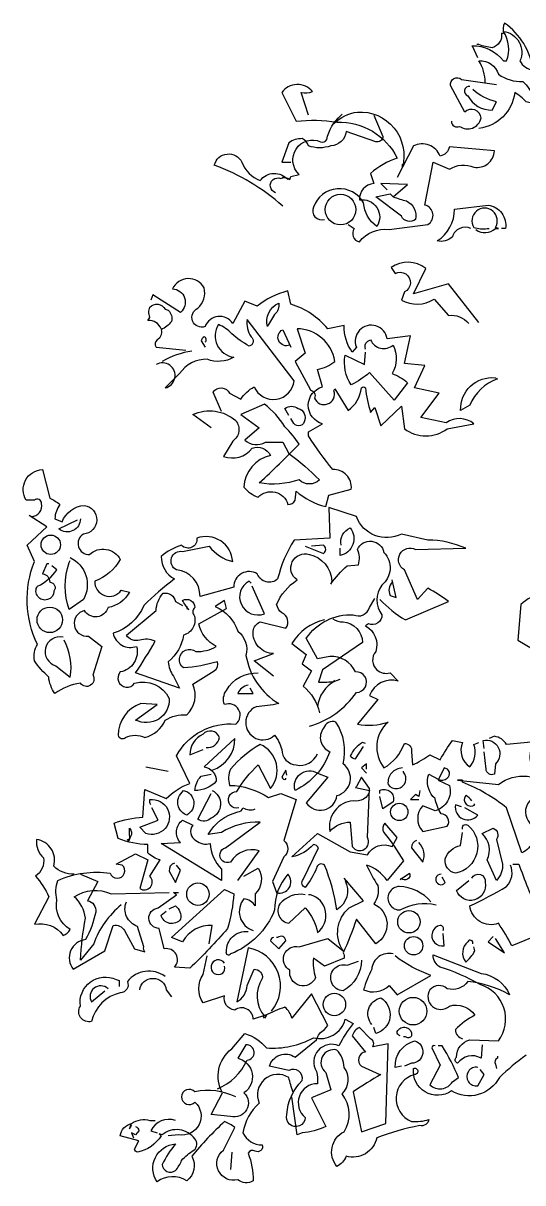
# Model space of a CAD drawing. Header units: metres. Extents: x 0 to 3.34, y 0 to 4.51.
# Drawn here: x 0.026 to 1.125, y 1.963 to 4.515 of the extents above; entities that cross this region are included whole.
import ezdxf

# ---------------------------------------------------------------- set-up
doc = ezdxf.new("R2010")
doc.units = ezdxf.units.M
doc.layers.add('Ceco.NET 19', color=7, linetype='Continuous')

msp = doc.modelspace()

# ---------------------------------------------------------------- linework, layer by layer
at = {"layer": 'Ceco.NET 19'}
for points in [[(1.026, 4.4381), (1.0147, 4.4629), (1.0125, 4.4651, -0.240921), (1.0822, 4.4314), (1.0889, 4.4314, 0.236053), (1.0822, 4.4966, -0.5), (1.1182, 4.4314, 0.236053), (1.1474, 4.4112, 0.211075), (1.0844, 4.5146, 0.162277), (1.0822, 4.4921), (1.0777, 4.4921, -0.383194), (1.0575, 4.4606, -0.056625), (1.0282, 4.4674), (1.0237, 4.4674)], [(1.0417, 4.3842, 0.143021), (1.0282, 4.4314, -0.358047), (1.071, 4.4022, 0.172546), (1.1249, 4.3864, -0.123093), (1.1474, 4.3527), (1.2126, 4.3819, -0.40274), (1.1317, 4.3415, 0.082748), (1.1069, 4.3617, -0.343094), (1.0282, 4.283)], [(0.9675, 4.2987, 0.566177), (0.9855, 4.2875, 0.534058), (1.0327, 4.3055, 0.630219), (0.9968, 4.319), (0.9653, 4.3774, -0.679398), (0.99, 4.3909), (1.0665, 4.3797)], [(0.6528, 4.3122), (0.637, 4.3617, 0.123093), (0.6618, 4.3639, 0.499542), (0.5943, 4.3617), (0.6258, 4.2987, -0.074951), (0.7157, 4.2965, -0.294968), (0.8484, 4.2178, 0.096375), (0.7899, 4.1841), (0.7967, 4.1616, 0.398468), (0.7652, 4.1256, -0.659393), (0.8034, 4.0672, -0.217575), (0.7742, 4.1189, 0.649521), (0.664, 4.1099, 0.661377), (0.6887, 4.0829)], [(1.008, 4.3752, 0.926025), (1.0035, 4.355, 0.286789), (1.0575, 4.3235), (1.0665, 4.3415, -0.120178), (1.0147, 4.3684)], [(0.5808, 4.1414, -1.044418), (0.5921, 4.1728, -0.323349), (0.6123, 4.1706), (0.6146, 4.1773), (0.6325, 4.1818, -0.840088), (0.6798, 4.2538, 0.4142), (0.6932, 4.2583, -0.154678), (0.7247, 4.3122), (0.727, 4.3145)], [(0.7157, 4.3032), (0.7157, 4.2965), (0.7157, 4.3032), (0.709, 4.2942, -0.162277), (0.7607, 4.319, -0.516235), (0.8596, 4.1976), (0.8596, 4.2043)], [(0.7967, 4.3122), (0.8169, 4.265, -0.489075), (0.8012, 4.2538), (0.736, 4.2763, -0.380188), (0.7022, 4.2448, -0.181808), (0.6528, 4.2448, 0.224854), (0.6393, 4.2605, 0.162277), (0.6101, 4.2515), (0.5943, 4.2088), (0.6146, 4.2088)], [(0.7405, 4.0717), (0.7539, 4.0627, 0.54657), (0.7652, 4.0334, -0.272095), (0.8304, 4.0604), (0.9158, 4.0717, 0.677032), (0.9091, 4.1144), (0.9271, 4.2088), (0.963, 4.1931, -0.248367), (1.017, 4.1976, 0.452606), (1.062, 4.2335), (0.963, 4.2425, -0.333328), (0.9428, 4.2223, 0.430618), (0.8843, 4.2448), (0.8484, 4.1751)], [(0.5966, 4.1121, 0.094757), (0.4459, 4.2021, -0.699951), (0.5066, 4.2088, 0.222214), (0.5471, 4.1683, -0.480621), (0.6078, 4.1706), (0.6101, 4.1728)], [(0.8394, 4.1324, 0.021729), (0.8686, 4.1234, -0.356949), (0.8888, 4.0829, -0.482147), (0.8574, 4.0897), (0.8012, 4.1324), (0.8326, 4.1391), (0.8394, 4.1324)], [(1.0103, 4.0627, 0.453766), (0.9698, 4.0447, -0.265564), (0.9361, 4.0357, 0.264557), (0.9743, 4.1054), (1.0485, 4.1144, -0.415939), (1.0867, 4.0627), (1.0777, 4.0627)], [(1.0215, 4.0604, 0.366302), (1.0642, 4.0627), (1.071, 4.0627), (1.0642, 4.0649, 1.810471), (1.017, 4.0649, 0.099014), (1.0462, 4.0627), (1.0507, 4.0627)], [(1.0282, 3.8558), (0.9608, 3.9413), (0.8843, 3.9188), (0.9113, 3.975, 0.323273), (0.8349, 3.9772), (0.8439, 3.9637, -1.034378), (0.8641, 3.9233), (0.8574, 3.9053, 0.280991), (0.9293, 3.9075), (0.9608, 3.8716, -0.26123), (1.0058, 3.8536)], [(0.4392, 3.6243), (0.3987, 3.6535, -0.294098), (0.4931, 3.64, -0.441696), (0.4864, 3.595), (0.4662, 3.5613, 0.332855), (0.5291, 3.5793, -0.375732), (0.5696, 3.5636, 0.339447), (0.5111, 3.4939, 0.128281), (0.5426, 3.4714, -0.578079), (0.6078, 3.4556, 0.276978), (0.6235, 3.4646), (0.6258, 3.4849, 0.124008), (0.691, 3.4511), (0.6977, 3.4759), (0.7472, 3.4894, 0.463104), (0.7067, 3.5321, -0.025284), (0.6528, 3.6063), (0.6528, 3.6153), (0.6843, 3.6332, -0.779266), (0.6843, 3.7142), (0.673, 3.7524, 0.118973), (0.7112, 3.7704, 0.363647), (0.628, 3.8423), (0.646, 3.7884), (0.6235, 3.7704), (0.6573, 3.7074, -0.5), (0.6663, 3.6895, 0.970154), (0.709, 3.7052), (0.7112, 3.7097), (0.7405, 3.6625, 0.208466), (0.7697, 3.7119, -0.5), (0.7787, 3.7119, 0.056854), (0.7899, 3.658), (0.7989, 3.6692), (0.8124, 3.6288), (0.8574, 3.6715), (0.8641, 3.622, 0.333328), (0.9585, 3.622), (1.017, 3.6332, 0.334427), (0.9563, 3.6355), (0.9001, 3.6467), (0.9406, 3.7007), (0.8866, 3.7119), (0.9091, 3.7614), (0.8641, 3.7659), (0.8776, 3.8266), (0.8259, 3.8199, 1.125015), (0.7584, 3.8019), (0.7495, 3.7906, -0.162277), (0.7315, 3.8491), (0.6955, 3.8423, 0.14122), (0.6146, 3.8963), (0.6078, 3.9255, 0.106674), (0.5404, 3.8918), (0.5134, 3.903), (0.4864, 3.8536, 0.62291), (0.4257, 3.8468, -0.972748), (0.41, 3.8873, 0.276978), (0.4234, 3.9323, 0.613373), (0.3538, 3.93, -0.688248), (0.3717, 3.8783), (0.311, 3.9165), (0.3065, 3.9053)], [(0.329, 3.8423, 0.326447), (0.2998, 3.8603), (0.3043, 3.8671, -0.099014), (0.302, 3.8806), (0.3043, 3.8896, -0.522827), (0.338, 3.8851), (0.3448, 3.8828, -0.276978), (0.3515, 3.8581, -0.123093), (0.329, 3.8401, -0.350769), (0.32, 3.8176, 0.4142), (0.3178, 3.8019), (0.383, 3.7951)], [(0.5651, 3.8513), (0.5628, 3.8468, -0.369919), (0.5876, 3.8985, -0.265564), (0.5786, 3.8738), (0.5651, 3.8513)], [(0.4617, 3.6602), (0.4437, 3.7029, -0.563461), (0.4797, 3.7007), (0.5044, 3.6872, -0.132751), (0.5336, 3.7142, 0.770752), (0.6213, 3.7277), (0.5179, 3.8626, 0.176163), (0.5269, 3.8244, -0.659393), (0.5224, 3.8041, -0.051254), (0.4842, 3.8311, 0.123093), (0.4549, 3.8513, 0.535172), (0.4886, 3.7794, -0.225418), (0.4302, 3.7749, 0.260452), (0.3695, 3.7434), (0.338, 3.7119, 1.152542), (0.3178, 3.7636)], [(0.6123, 3.8064, -1), (0.5966, 3.8401), (0.6146, 3.8019)], [(0.4257, 3.8131, 0.618027), (0.4234, 3.8244, 0.162277), (0.4167, 3.8154), (0.4257, 3.8019)], [(0.7787, 3.7974, -0.480621), (0.7899, 3.8176, 0.516449), (0.8394, 3.8064, -0.249695), (0.8371, 3.7434, -0.105927), (0.8709, 3.7232), (0.8416, 3.685), (0.7877, 3.7457, -0.054871), (0.7472, 3.7187, -0.192581), (0.7337, 3.7839), (0.7764, 3.7636), (0.7787, 3.7906)], [(0.3965, 3.7929, 0.093063), (0.3313, 3.7704)], [(1.0665, 3.7322), (1.0687, 3.7322, 0.20787), (1.008, 3.6737), (0.9878, 3.6625, -0.455139), (1.0642, 3.7344), (1.0665, 3.7322)], [(0.6101, 3.568, -0.033035), (0.6775, 3.5096, -0.399994), (0.6325, 3.5096, -0.122452), (0.5449, 3.5028, 0.012192), (0.6325, 3.5883, 0.056335), (0.6011, 3.6265, 0.100357), (0.5561, 3.676), (0.5044, 3.6535), (0.5449, 3.6243), (0.5134, 3.5973, 0.349121), (0.5583, 3.5928), (0.5966, 3.5928), (0.6101, 3.568)], [(0.6101, 3.6512), (0.6011, 3.667, -0.309357), (0.6303, 3.667, -0.468369), (0.6438, 3.6377, -0.763794), (0.619, 3.6377), (0.6146, 3.6445)], [(0.0435, 3.4287, 0.475967), (0.066, 3.4579, 0.663971), (0.0502, 3.4646), (0.0322, 3.4646, -0.578598), (0.0682, 3.5321), (0.084, 3.4691, -0.062256), (0.1064, 3.4556, 0.15036), (0.0952, 3.4242), (0.1109, 3.4174, -0.28447), (0.1604, 3.4534, -0.892212), (0.1581, 3.3904, 0.789642), (0.1716, 3.3455, -0.497391), (0.2391, 3.3342, -0.176483), (0.1829, 3.287, 0.748825), (0.2413, 3.2668), (0.2593, 3.2623, -0.225281), (0.2121, 3.2286, -0.647598), (0.1604, 3.2218, 0.955292), (0.1694, 3.1656), (0.1986, 3.1431), (0.1784, 3.0802, -1), (0.1514, 3.0622, 0.125122), (0.0952, 3.0397, -0.137939), (0.0817, 3.0757, -0.062256), (0.0502, 3.1116, -0.18132), (0.057, 3.1476, -0.210037), (0.0502, 3.3297), (0.0345, 3.3657), (0.0772, 3.4062), (0.039, 3.4309)], [(0.8102, 3.2465, 0.068298), (0.8664, 3.2016), (0.9608, 3.242, 0.035156), (0.9158, 3.2713), (0.8933, 3.2465), (0.8641, 3.3117, -0.984375), (0.8888, 3.3567), (0.999, 3.359, 0.108856), (0.9158, 3.3769), (0.8574, 3.3904, -0.448303), (0.7584, 3.4287), (0.6977, 3.4489), (0.7, 3.3814), (0.6213, 3.3769, 0.080551), (0.5853, 3.2915, -0.524551), (0.5404, 3.3027, 0.59317), (0.4886, 3.2735), (0.4145, 3.2533, 0.390503), (0.3627, 3.3117, -0.868866), (0.3762, 3.3522), (0.4347, 3.3635, 0.173203), (0.4864, 3.3297, 0.499069), (0.4077, 3.3814, -0.72995), (0.374, 3.3657, 0.115616), (0.329, 3.341, 0.276978), (0.3582, 3.2915, 0.033035), (0.2908, 3.2331, -0.228363), (0.2233, 3.1723, 0.456192), (0.2751, 3.1431, -0.433426), (0.2391, 3.0869, 1.078903), (0.2706, 3.0622, -0.36409), (0.347, 3.0285, -0.580322), (0.2728, 2.9812), (0.32, 3.015), (0.2841, 3.0172, 0.321106), (0.2346, 2.9475, 0.566177), (0.2503, 2.943, -0.211075), (0.293, 2.943, 0.243835), (0.338, 2.9812, -0.145935), (0.3852, 2.9925, 0.321701), (0.3987, 3.0599, -0.013153), (0.4459, 3.0892, 0.333328), (0.4527, 3.1094, -0.053406), (0.3785, 3.0959, -1.029831), (0.4055, 3.1319, 0.141342), (0.4504, 3.1431, -0.23027), (0.4122, 3.1926), (0.4729, 3.2263), (0.4684, 3.2443), (0.4482, 3.2308, -0.215332), (0.4976, 3.1768, -0.302765), (0.5156, 3.1229, 0.214661), (0.5876, 3.0172, -0.032745), (0.5381, 3.0105, 1.185196), (0.5786, 2.9475, -0.115112), (0.5943, 2.916, 0.379791), (0.6258, 2.8823, 0.362045), (0.673, 2.907)], [(0.1514, 3.4242, -0.637756), (0.1042, 3.4017), (0.1447, 3.4219)], [(0.7247, 3.3657, -0.350769), (0.745, 3.4039, -0.561172), (0.7225, 3.3432), (0.7225, 3.359)], [(0.5763, 3.0779), (0.5336, 3.1116), (0.5763, 3.1274, -0.43013), (0.5314, 3.1768, -0.263626), (0.5471, 3.1971), (0.6033, 3.1836, 0.489075), (0.5943, 3.2173, -0.178345), (0.5831, 3.2353, -0.14975), (0.628, 3.2893, -0.856918), (0.655, 3.3455, -0.338852), (0.7045, 3.287), (0.7022, 3.2803, -0.055374), (0.7382, 3.3207), (0.7629, 3.323, 0.195877), (0.7607, 3.3567, -0.724503), (0.8191, 3.35, -0.43483), (0.8147, 3.278, 0.345184), (0.8147, 3.2128, -0.544022), (0.7854, 3.1926), (0.7787, 3.1881, -0.362045), (0.8012, 3.1319, 0.396576), (0.8034, 3.0914, 0.236053), (0.8326, 3.0847), (0.8506, 3.0667, 0.401123), (0.7877, 3.0352), (0.8057, 3.0262), (0.7607, 2.9722, 0.137604), (0.8281, 2.9767, 0.396027), (0.8191, 2.8756, 0.180374), (0.8641, 2.9295, -0.463791), (0.8799, 2.9115), (0.8821, 2.8823, 0.051575), (0.9203, 2.9048), (0.9428, 2.8936, -0.023788), (0.9698, 2.9363), (0.9923, 2.9318, 0.368179), (1.008, 2.8778, 0.264557), (1.017, 2.9273), (1.0282, 2.9318)], [(1.4891, 3.3724), (1.4869, 3.3769, 0.262833), (1.3655, 3.332), (1.3475, 3.296, 0.194489), (1.2553, 3.2308), (1.289, 3.2083), (1.1834, 3.1296, -0.535172), (1.1811, 3.1454), (1.2306, 3.1903), (1.2193, 3.2016, -0.445358), (1.1429, 3.1701, -0.112671), (1.2171, 3.2173, 0.498764), (1.2193, 3.2578, 0.269211), (1.1204, 3.2353), (1.1137, 3.1566), (1.2351, 3.0847, 0.212448), (1.2598, 3.024), (1.3093, 3.0037, -0.669449), (1.3632, 2.961, 0.362045), (1.3205, 2.9812, -1.319412), (1.2823, 2.9498, 0.480621), (1.2463, 2.9363, -0.538818), (1.2531, 2.8576), (1.2463, 2.8576)], [(0.646, 3.3635), (0.6865, 3.3477, 0.5), (0.6865, 3.3657), (0.6595, 3.3635)], [(0.0817, 3.3252), (0.0772, 3.3252), (0.0682, 3.3027, -0.38205), (0.084, 3.2848, -0.618027), (0.0929, 3.2645, -1.341293), (0.057, 3.2758, 0.132751), (0.0997, 3.3117), (0.0885, 3.3207)], [(0.1289, 3.3387, -0.432632), (0.1581, 3.2465), (0.1267, 3.2241, -0.173904), (0.1267, 3.3275), (0.1289, 3.332)], [(0.5269, 3.2825), (0.5224, 3.287, 0.940445), (0.5561, 3.2151), (0.5291, 3.2758)], [(0.8371, 3.2848, 0.292984), (0.8326, 3.2555), (0.8461, 3.251), (0.8371, 3.2893)], [(0.3852, 3.2308), (0.3852, 3.2263), (0.3897, 3.2241, -0.051575), (0.3762, 3.2443, -0.580322), (0.4032, 3.2286, 0.442368), (0.401, 3.2128, -0.445358), (0.3785, 3.1679, -0.177689), (0.3448, 3.1094, 0.15036), (0.356, 3.0779), (0.3695, 3.0509), (0.2728, 3.0847, 0.019806), (0.3155, 3.1544, 0.195877), (0.2818, 3.1566, -0.32045), (0.2526, 3.1679), (0.3178, 3.2218, -0.171616), (0.3335, 3.26, -0.427887), (0.3605, 3.242), (0.3762, 3.2331)], [(0.655, 2.9678, 0.179703), (0.7584, 3.0419, 1.048752), (0.7562, 3.0869, 0.319077), (0.7, 3.1206), (0.673, 3.1161), (0.6483, 3.1611, -0.261322), (0.7517, 3.2128, 0.45993), (0.7877, 3.2286), (0.7989, 3.2488)], [(0.6887, 3.2016, 0.203552), (0.6168, 3.1499), (0.6483, 3.1251), (0.6393, 3.1049), (0.6595, 3.0892), (0.6415, 3.0554, -0.169113), (0.6775, 2.997)], [(0.7067, 3.2038, 0.15036), (0.7292, 3.1971, -0.384125), (0.7719, 3.1521), (0.6843, 3.0914), (0.6753, 3.0644, 0.045349), (0.7112, 3.0667), (0.7225, 3.0712)], [(0.1132, 3.1634, 0.975662), (0.0974, 3.1004), (0.1289, 3.0757, 0.17128), (0.1154, 3.1566)], [(0.1379, 2.6417, -0.206955), (0.0929, 2.6597, 0.457672), (0.0547, 2.7182, 0.243301), (0.0705, 2.6777, -0.282349), (0.0525, 2.6373, -0.081024), (0.0817, 2.5923), (0.0502, 2.5316, -0.303375), (0.1132, 2.5069, 0.224854), (0.1289, 2.5203, -0.311218), (0.0997, 2.5855, -0.155243), (0.1019, 2.6283, -0.142853), (0.2166, 2.644, 1.280762), (0.2436, 2.662), (0.2301, 2.6642), (0.2728, 2.6867), (0.2998, 2.6732), (0.2818, 2.6103, 0.904984), (0.3043, 2.6373), (0.3268, 2.6732, -0.135742), (0.2998, 2.689), (0.2998, 2.7069, -0.08728), (0.2346, 2.7204), (0.2256, 2.7542, -0.068298), (0.2886, 2.7677), (0.293, 2.8284), (0.3403, 2.8081, -0.111496), (0.392, 2.8418), (0.3627, 2.9026, -0.299683), (0.4931, 2.9722, 0.876053), (0.4684, 3.015, -0.268112), (0.4729, 3.0464, -0.290573), (0.5426, 3.0847)], [(0.709, 3.0689), (0.7112, 3.0667, 0.247803), (0.673, 3.0105)], [(0.5201, 3.0577, 0.25296), (0.4976, 3.0397), (0.5314, 3.0397), (0.5246, 3.0509)], [(0.673, 2.8643), (0.6955, 2.8553), (0.6483, 2.7991, 0.693726), (0.7157, 2.8149, 0.640244), (0.7292, 2.8846, 0.209961), (0.7135, 2.9767, 0.4142), (0.6865, 2.9633, 0.502121), (0.7, 2.9115, -0.199463), (0.6235, 2.8261, -0.690872), (0.673, 2.8643)], [(0.4279, 2.9205, 0.403595), (0.4572, 2.943, 0.566177), (0.4212, 2.9498, 0.2939), (0.392, 2.9048), (0.4212, 2.916)], [(0.4414, 2.8711, 0.335266), (0.4909, 2.9408), (0.4234, 2.8778, -0.380188), (0.4504, 2.8463, -0.218826), (0.4032, 2.8261, -0.173203), (0.4167, 2.8576), (0.4392, 2.8621)], [(1.2688, 2.8463, -0.923187), (1.3025, 2.8239, -0.205933), (1.2306, 2.8508, 0.618027), (1.2351, 2.8598, 0.123093), (1.1991, 2.8553, 0.111496), (1.2081, 2.8126, -0.361099), (1.1654, 2.7519, -0.656662), (1.1811, 2.8126, 0.887543), (1.1452, 2.7497, -0.427811), (1.1227, 2.689), (1.0889, 2.7879, 0.077148), (0.9923, 2.8441), (0.9923, 2.8486), (0.981, 2.8486), (1.071, 2.8396, -0.386002), (1.1924, 2.8284, 0.310577), (1.2126, 2.8463, 0.21463), (1.1654, 2.8643, -0.608597), (1.1586, 2.934), (1.0889, 2.9273, 0.236053), (1.062, 2.9453), (1.0507, 2.9408)], [(1.0395, 2.9183), (1.0372, 2.9363, -0.775711), (1.0642, 2.8846), (1.062, 2.8621, -0.566177), (1.044, 2.8733), (1.0395, 2.9115)], [(0.4999, 2.7879, -1.144211), (0.4954, 2.8239, -0.070038), (0.5426, 2.8823), (0.5696, 2.8306, 0.501633), (0.5471, 2.9273, 0.085571), (0.4819, 2.8733, 0.186783), (0.4797, 2.8374, -0.14386), (0.5651, 2.8104), (0.5921, 2.8194), (0.6258, 2.8059), (0.5988, 2.7159, -0.506302), (0.5988, 2.68), (0.5741, 2.626), (0.5831, 2.6013, 0.762985), (0.6078, 2.6417, 0.185364), (0.5786, 2.5631, -0.20929), (0.4819, 2.4664, -1), (0.4729, 2.4709, -0.463791), (0.5201, 2.5158)], [(0.7787, 2.9295), (0.7719, 2.9318, 0.132751), (0.745, 2.9026, 0.236053), (0.7562, 2.8958), (0.7742, 2.9228)], [(0.6056, 2.8598), (0.6033, 2.8711), (0.5943, 2.8553, 0.4142), (0.6033, 2.8508), (0.6033, 2.8531)], [(0.8596, 2.8756, 0.437042), (0.8281, 2.8396, 1.073196), (0.8619, 2.8666), (0.8619, 2.8688)], [(0.9383, 2.8508, 0.323349), (0.9585, 2.8531, 0.697281), (0.9518, 2.8756), (0.9383, 2.8486), (0.963, 2.8374, -0.421158), (0.9316, 2.7811), (0.9046, 2.7924, 0.400543), (0.9046, 2.7362), (0.9585, 2.7474, 0.60791), (0.9451, 2.7744, -0.092926), (0.9316, 2.8081, -0.257919), (0.9158, 2.8553), (0.9181, 2.8621), (0.9383, 2.8508)], [(0.7584, 2.8351), (0.7562, 2.8329), (0.7877, 2.8261, -0.422256), (0.7517, 2.8036, 0.445663), (0.7, 2.7362, -0.209656), (0.745, 2.7564), (0.7495, 2.7025, 0.945984), (0.7832, 2.7227), (0.7877, 2.8306), (0.7697, 2.8553), (0.7584, 2.8351)], [(0.3785, 2.8261, -0.701004), (0.3852, 2.7721, -0.468369), (0.3695, 2.8149), (0.3785, 2.8261)], [(0.4414, 2.8261, -0.632828), (0.4392, 2.7654, -0.388977), (0.41, 2.7632), (0.4392, 2.8194)], [(0.8102, 2.8194), (0.8102, 2.8261, -0.669312), (0.8394, 2.8014), (0.8169, 2.7856), (0.8102, 2.8126)], [(1.0125, 2.8036, 0.099014), (0.999, 2.8149, 0.895035), (1.0192, 2.7946), (1.017, 2.7969)], [(0.3065, 2.7946, -0.236053), (0.3043, 2.8059, -1.2724), (0.2953, 2.7317), (0.2818, 2.7452), (0.3223, 2.7609), (0.3088, 2.7879)], [(0.4976, 2.6283), (0.5449, 2.6935, 0.345856), (0.4819, 2.6687, -1.086792), (0.4707, 2.7002), (0.5471, 2.7564, 0.147873), (0.4617, 2.7339), (0.4324, 2.7294, -0.205246), (0.4976, 2.7789, 0.343094), (0.5089, 2.7879, 0.248367), (0.5359, 2.7856)], [(0.99, 2.7901), (0.9765, 2.7946, 0.784103), (1.026, 2.7721), (0.9968, 2.7879)], [(0.329, 2.7092), (0.3717, 2.7114, -0.451447), (0.3762, 2.7609), (0.3987, 2.7497, 0.461777), (0.4055, 2.7159, 0.236053), (0.4369, 2.7092, 0.176865), (0.4617, 2.653), (0.4617, 2.6283), (0.329, 2.7092)], [(0.2616, 2.7249), (0.2571, 2.7137), (0.2548, 2.7182, 0.618027), (0.2593, 2.7272), (0.2593, 2.7429, -0.369919), (0.2616, 2.7249)], [(0.7337, 2.6283, -0.38205), (0.7157, 2.5631, 0.053894), (0.6887, 2.662, 0.566177), (0.6708, 2.6552, -0.062256), (0.646, 2.6125, -0.535172), (0.6415, 2.6305), (0.6753, 2.7002, 0.236053), (0.664, 2.7069, -0.164429), (0.6168, 2.68), (0.673, 2.7317), (0.745, 2.6912), (0.7832, 2.6845, -0.400864), (0.8371, 2.7025), (0.8484, 2.7227), (0.8214, 2.7542, 0.343094), (0.8191, 2.7339, -0.040558), (0.8619, 2.671), (0.8259, 2.6283, 0.162277), (0.7809, 2.662, 0.038391), (0.8057, 2.617, -0.212204), (0.7967, 2.5765, -0.615097), (0.8012, 2.4889), (0.7584, 2.5428, -0.03656), (0.7292, 2.4686, -0.236053), (0.7315, 2.4574), (0.6887, 2.4394), (0.664, 2.4574, 0.109772), (0.6685, 2.4147, -0.906464), (0.6123, 2.4304, -0.872879), (0.6325, 2.4821), (0.6955, 2.5001), (0.7292, 2.4731, -0.380005), (0.7427, 2.5676), (0.7742, 2.5833), (0.7315, 2.6328)], [(0.9923, 2.7407, -0.780762), (1.0035, 2.7497, -0.63501), (0.9765, 2.644, -0.403961), (0.954, 2.6755, -0.290024), (0.9878, 2.7047), (0.9923, 2.7339)], [(1.0665, 2.6283), (1.0462, 2.6732, 0.335037), (1.035, 2.7317), (1.0597, 2.7429, -0.5), (1.0665, 2.7182), (1.08, 2.6642, -0.220596), (1.0665, 2.6283)], [(0.8911, 2.7159, 0.355026), (0.8799, 2.7002), (0.9046, 2.6687, 0.313034), (0.8956, 2.7114)], [(0.3582, 2.6665, 0.38205), (0.347, 2.6485), (0.3605, 2.6238), (0.3717, 2.6507), (0.3627, 2.662)], [(0.5111, 2.6373), (0.5426, 2.6552, -0.359619), (0.5359, 2.599), (0.5359, 2.5721, 0.236053), (0.5111, 2.5878, 0.533035), (0.5314, 2.5181)], [(1.1024, 2.6642), (1.1159, 2.6642, 0.014771), (1.1564, 2.5608, -0.94693), (1.1452, 2.5024), (1.1002, 2.4844, 0.033691), (1.071, 2.5338, -0.489075), (1.008, 2.5721, 0.024368), (1.0889, 2.6148, 0.28447), (1.0979, 2.662)], [(0.1514, 2.6417), (0.1896, 2.626), (0.1671, 2.5833, -0.4142), (0.1851, 2.5586, -0.077194), (0.1626, 2.4979, 0.59314), (0.1357, 2.4327), (0.2054, 2.4731), (0.2233, 2.5293, -0.333328), (0.2481, 2.5181), (0.2706, 2.4776), (0.293, 2.4709, -0.236053), (0.2908, 2.4821), (0.2773, 2.5271, -0.442368), (0.2526, 2.581)], [(0.8574, 2.6328), (0.8551, 2.6305), (0.8754, 2.644, -0.854492), (0.8574, 2.6328)], [(0.9451, 2.6417, 1.704361), (0.954, 2.6238), (0.9473, 2.635)], [(1.0125, 2.6328, -0.909286), (1.0417, 2.6238, -0.934128), (0.9788, 2.6058), (1.0058, 2.6283)], [(0.2413, 2.5743, 0.137131), (0.1806, 2.4889), (0.1514, 2.4529, -0.032974), (0.1626, 2.5451, 0.170273), (0.1379, 2.5923, -0.248367), (0.2189, 2.599), (0.347, 2.6013)], [(0.4347, 2.4889), (0.4414, 2.5293, 0.282669), (0.3762, 2.4934), (0.3515, 2.5024), (0.4684, 2.608), (0.4886, 2.599, -0.057053), (0.4752, 2.5226, -0.026291), (0.392, 2.4349), (0.3582, 2.4372, 0.738571), (0.3358, 2.4776), (0.3245, 2.5226, -0.953979), (0.3223, 2.5676), (0.3627, 2.5968), (0.356, 2.6013), (0.3672, 2.6013)], [(0.9226, 2.581, 0.204559), (0.8529, 2.6148, 1.007538), (0.8551, 2.5631, -0.199997), (0.9338, 2.5743)], [(0.646, 2.5968, 0.261322), (0.5898, 2.5765, 0.537704), (0.6101, 2.5338), (0.646, 2.5676, -0.134644), (0.673, 2.5136, 0.615494), (0.6573, 2.5968), (0.6528, 2.5968)], [(0.347, 2.5653), (0.3605, 2.5721, -0.282349), (0.3717, 2.5428, -0.636856), (0.329, 2.5518), (0.3403, 2.5608)], [(0.9495, 2.5181, 0.535172), (0.9428, 2.5293, 1), (0.9518, 2.4844), (0.9495, 2.5113)], [(0.5763, 2.5024, 0.333328), (0.5696, 2.4956), (0.5876, 2.4776), (0.6033, 2.4956, 0.630219), (0.5853, 2.5024), (0.5831, 2.5024)], [(0.5718, 2.3405, 0.578384), (0.5201, 2.4799), (0.4954, 2.3607, 0.269913), (0.5179, 2.3967), (0.5336, 2.4327, -0.455139), (0.5516, 2.4124, 0.328934), (0.5561, 2.3292)], [(1.0147, 2.4889, 0.926025), (1.0035, 2.4934, 0.396576), (0.999, 2.4484, 0.099014), (1.0192, 2.4731), (1.017, 2.4821)], [(0.4527, 2.1696, 0.193268), (0.5179, 2.2326, 1), (0.5156, 2.2663), (0.4976, 2.2371, -0.647644), (0.5111, 2.1606, -0.795288), (0.4819, 2.1089), (0.4392, 2.1134), (0.4639, 2.1606, -0.37175), (0.4842, 2.2573), (0.5134, 2.291, -0.154297), (0.5606, 2.2595, 0.143036), (0.664, 2.282, 0.416412), (0.7337, 2.3225), (0.7517, 2.3135, 0.064804), (0.7202, 2.264, 0.7435), (0.6708, 2.2078, -0.07106), (0.673, 2.1808, 0.711472), (0.646, 2.1067, -1.156403), (0.6056, 2.1134, -0.187744), (0.6393, 2.1876, 0.647598), (0.6101, 2.2101), (0.5673, 2.2191, -0.524124), (0.6235, 2.2393), (0.6708, 2.2775, -0.219635), (0.6887, 2.3), (0.6955, 2.309), (0.6595, 2.3787), (0.6168, 2.3247, 0.158417), (0.6011, 2.3495, 0.01886), (0.5583, 2.3315), (0.5314, 2.3225, 0.622437), (0.4909, 2.3427, -0.457672), (0.4684, 2.3742), (0.4212, 2.3585, -0.285706), (0.4212, 2.4214), (0.4302, 2.4619)], [(0.4684, 2.4461, 2.427765), (0.4639, 2.4237, 0.302765), (0.4684, 2.4394)], [(0.7697, 2.4529, -0.276978), (0.7292, 2.3854, -1.112411), (0.7382, 2.4417), (0.7629, 2.4506)], [(0.8394, 2.4664, 0.462555), (0.7922, 2.4327, 0.034729), (0.7742, 2.3877, 0.307983), (0.8304, 2.3967), (0.8484, 2.3764), (0.9226, 2.4192, -0.078186), (0.8439, 2.4619)], [(1.035, 2.2663), (1.0327, 2.2371, 0.383194), (0.981, 2.2258, -0.566177), (0.9788, 2.2393, -0.347336), (1.008, 2.2775), (1.071, 2.2753, 0.522125), (1.0305, 2.3989, 0.062256), (0.9428, 2.4372, -0.259125), (0.9271, 2.4641), (1.0327, 2.4237, -0.262924), (1.0957, 2.3764, 0.097885), (1.0035, 2.4057, -0.315216), (0.9585, 2.3899, 0.4142), (0.9203, 2.3877, 0.882782), (0.963, 2.3517, -0.333328), (1.0192, 2.3315, 0.076187), (0.9765, 2.3, 0.369919), (0.9923, 2.2798)], [(0.338, 2.4169, 0.401978), (0.2548, 2.4057, -0.535172), (0.2391, 2.3809, 0.285706), (0.1761, 2.318, -0.700424), (0.1514, 2.3517, -0.60141), (0.2301, 2.4102), (0.2368, 2.4079), (0.2368, 2.3944)], [(0.2818, 2.3877, -0.849075), (0.3403, 2.3877), (0.3515, 2.372)], [(0.2121, 2.3899, 0.873947), (0.1761, 2.3607), (0.2054, 2.3854)], [(0.7922, 2.3112, -0.563461), (0.8124, 2.3697, -0.649872), (0.8012, 2.291), (0.7967, 2.3045)], [(0.8102, 2.2011), (0.8124, 2.2011, 0.023788), (0.7517, 2.1629), (0.7697, 2.0752), (0.8236, 2.0932), (0.8281, 2.2685), (0.7944, 2.2618, 0.45993), (0.7899, 2.2798), (0.7652, 2.3045, 0.219635), (0.7495, 2.2865), (0.7787, 2.2505, 0.677032), (0.7697, 2.2191), (0.8102, 2.2011)], [(0.8551, 2.2865, -0.4142), (0.8484, 2.2955, -0.868622), (0.8799, 2.2865, -0.489075), (0.8664, 2.2843), (0.8619, 2.2843)], [(0.8574, 2.2191), (0.8439, 2.2168, -0.352295), (0.8866, 2.2753, -0.860382), (0.8799, 2.2258), (0.8641, 2.2191)], [(1.1317, 2.2438, 0.037994), (1.0732, 2.1943, -0.432571), (0.9675, 2.1651, -0.653381), (0.8843, 2.2146, -1.198212), (0.8866, 2.2011, 0.717178), (0.8799, 2.0977, 0.099014), (0.9181, 2.1022, -0.439896), (0.8978, 2.0887, 0.044022), (0.8034, 2.0617, -0.432632), (0.736, 2.0212, -0.169403), (0.7157, 1.9987, -0.48349), (0.7315, 2.0752, 0.322495), (0.727, 2.1584, 0.382629), (0.7315, 2.2168, 0.171616), (0.7157, 2.255, 0.801453), (0.691, 2.2056), (0.7022, 2.1674), (0.6595, 2.1494), (0.691, 2.0864, -0.092056), (0.6393, 2.0729), (0.628, 2.0684), (0.6168, 2.1516)], [(0.9316, 2.264, 0.618027), (0.9248, 2.2595), (0.9428, 2.2213), (0.9203, 2.1786, 0.492645), (0.9698, 2.1853), (0.9833, 2.1943, 0.039658), (0.9473, 2.264), (0.9383, 2.264)], [(1.0687, 2.2416), (1.0687, 2.2371, 0.4142), (1.0642, 2.2236), (1.0665, 2.2146)], [(0.619, 2.1629, -0.038391), (0.6101, 2.1943, 0.746384), (0.5449, 2.1381, 0.174225), (0.5089, 2.0729, 0.297256), (0.5516, 2.046, -0.690201), (0.5359, 2.0325, 0.4142), (0.5201, 2.028, -0.101105), (0.5314, 1.9673, -0.329758), (0.4976, 1.9695, -0.819794), (0.4662, 2.0347), (0.4909, 2.0842, 0.090164), (0.4684, 2.0977, 0.033295), (0.3965, 2.0212, -0.376038), (0.3852, 1.9673, 0.309357), (0.32, 1.965, -0.577087), (0.3605, 2.0482, 0.060913), (0.3313, 2.0032, 0.595963), (0.3605, 1.9897, 0.090164), (0.374, 2.0122, -0.069427), (0.401, 2.0347, 0.449051), (0.4032, 2.0594, 0.431824), (0.3313, 2.0684), (0.3245, 2.0707), (0.329, 2.0662, -0.206619), (0.2773, 2.0302, -0.333328), (0.2706, 2.037), (0.2796, 2.0549), (0.2391, 2.0662, -0.309357), (0.2638, 2.0932, -0.236053), (0.3043, 2.0999), (0.3155, 2.0999)], [(1.026, 2.2168, 1.222214), (1.026, 2.1764), (1.0395, 2.2011), (1.0305, 2.2123)], [(0.4931, 2.1516, 0.172379), (0.4032, 2.1629, 2.599991), (0.4032, 2.1404, -0.757538), (0.3672, 2.0684), (0.3448, 2.0662)], [(0.3605, 2.0999, 0.386597), (0.3065, 2.0774), (0.32, 2.0729)], [(0.2728, 2.0864, -0.4142), (0.2796, 2.0774), (0.2728, 2.0684), (0.2638, 2.0729), (0.2683, 2.0617)]]:
    msp.add_lwpolyline(points, format="xyb", dxfattribs=at)
for points in [[(0.5988, 4.1773), (0.5943, 4.1728), (0.5988, 4.1773)], [(0.8394, 4.1324), (0.8709, 4.1593), (0.8124, 4.1616), (0.8259, 4.1481)], [(0.7809, 2.8733), (0.7809, 2.8846), (0.7697, 2.8756), (0.7809, 2.8643)], [(0.2953, 2.8778), (0.3448, 2.8688)], [(0.8978, 2.8261), (0.8956, 2.8126), (0.8888, 2.8171), (0.8776, 2.8059), (0.8956, 2.8059)], [(0.7337, 2.6283), (0.7382, 2.626), (0.7382, 2.6238)], [(1.0597, 2.5046), (1.0485, 2.4934), (1.0844, 2.4686), (1.0642, 2.5001)], [(0.5606, 2.3315), (0.5561, 2.3247), (0.5538, 2.3292)], [(0.2616, 2.0909), (0.2593, 2.0819), (0.2638, 2.0887), (0.2616, 2.0909)], [(0.4842, 2.0302), (0.4819, 1.992)]]:
    msp.add_lwpolyline(points, dxfattribs=at)
for centre, radius in [((0.7236, 4.1043), 0.0337), ((0.0862, 3.3668), 0.0214), ((0.084, 3.2016), 0.0281), ((0.8529, 2.7789), 0.0191), ((0.41, 2.5979), 0.0247), ((0.8742, 2.5372), 0.0247), ((0.8843, 2.4844), 0.0202), ((0.7101, 2.3551), 0.0247), ((0.8832, 2.3405), 0.0304)]:
    msp.add_circle(centre, radius, dxfattribs=at)

doc.saveas('drawing.dxf')
